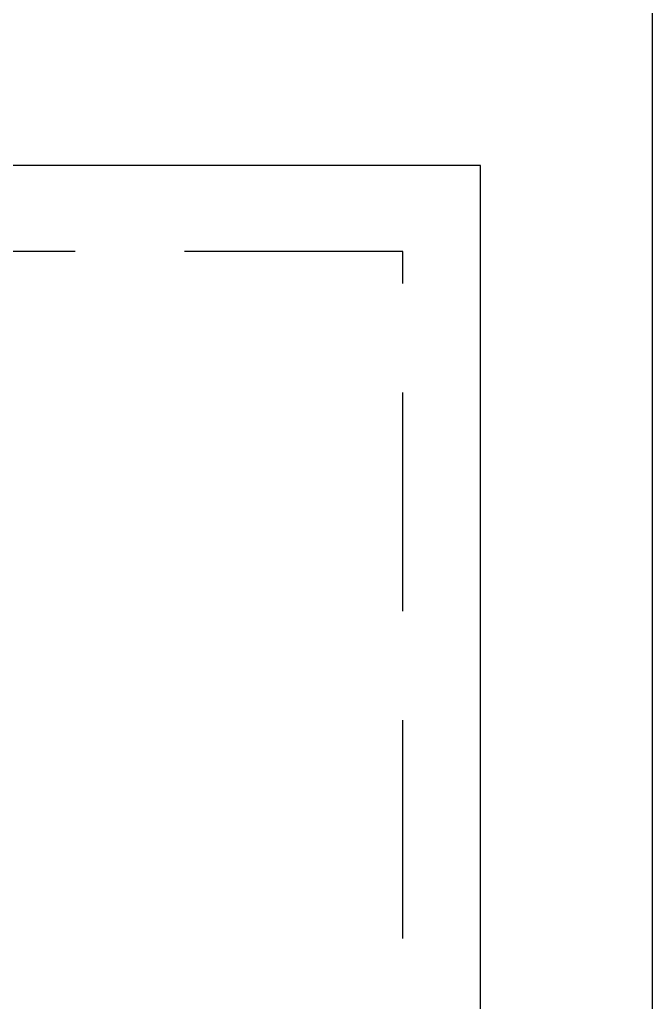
# Model space of a CAD drawing. Header units: millimetres. Extents: x -10496 to -5455, y -188 to 7293.
# Drawn here: x -6191.7 to -6154.9, y 3273.8 to 3330.9 of the extents above; entities that cross this region are included whole.
import ezdxf

# ---------------------------------------------------------------- set-up
doc = ezdxf.new("R2010")
doc.units = ezdxf.units.MM
doc.linetypes.add('DASHED', pattern=[19.05, 12.7, -6.35])
doc.layers.add('GJC ALAN', color=2, linetype='Continuous')
doc.layers.add('Kıtc-002 Çizgi', color=7, linetype='Continuous')
doc.layers.add('GJC_duvar', color=10, linetype='Continuous', lineweight=30)
doc.layers.add('GJC_ölçüler', color=253, linetype='Continuous', lineweight=5)

# ---------------------------------------------------------------- blocks, each defined once
blk = doc.blocks.new('rölöveteyit')
at = {"layer": 'GJC_duvar'}
blk.add_lwpolyline([(32947.041, -28675.676), (32947.041, -28169.676)], dxfattribs=at)
blk = doc.blocks.new('A$C4ecd2cab')
at = {"layer": 'Kıtc-002 Çizgi'}
blk.add_lwpolyline([(0, 64.997), (69, 64.997), (69, 124.997), (0, 124.997)], close=True, dxfattribs=at)
at = {"layer": 'Kıtc-002 Çizgi', "linetype": 'DASHED'}
blk.add_lwpolyline([(5, 72.497), (64, 72.497), (64, 120.497), (5, 120.497)], close=True, dxfattribs=at)

msp = doc.modelspace()

# ---------------------------------------------------------------- linework, layer by layer
msp.add_lwpolyline([(-6184.882, 3054.298), (-6154.882, 3054.298), (-6154.882, 3339.298)])
at = {"layer": 'GJC_duvar'}
msp.add_lwpolyline([(-6154.882, 3054.298), (-6154.882, 3560.298)], dxfattribs=at)

# ---------------------------------------------------------------- next in the draw order: block references
at = {"layer": 'GJC_ölçüler'}
msp.add_blockref('rölöveteyit', (-39101.923, 31729.974), dxfattribs=at)

# ---------------------------------------------------------------- next in the draw order: linework, layer by layer
msp.add_lwpolyline([(-6224.882, 3179.994), (-6154.882, 3179.994), (-6154.882, 3339.994), (-6224.882, 3339.994)], close=True)
at = {"layer": 'GJC ALAN', "color": 40, "lineweight": 30, "true_color": 0xf8d731}
msp.add_lwpolyline([(-6189.382, 4719.298), (-6975.232, 4719.298), (-6974.835, 4329.325), (-6923.295, 4328.312), (-6909.38, 4329.307), (-6910.232, 2969.819), (-6184.882, 2969.819), (-6184.882, 3054.298), (-6154.882, 3054.298), (-6154.882, 3560.298), (-6184.882, 3560.298), (-6184.882, 3653.298), (-6154.882, 3653.298), (-6154.882, 4054.298), (-6184.882, 4054.298), (-6184.882, 4146.298), (-6159.882, 4146.298), (-6154.882, 4650.298), (-6189.382, 4650.298)], close=True, dxfattribs=at)

# ---------------------------------------------------------------- next in the draw order: block references
at = {"rotation": 270}
msp.add_blockref('A$C4ecd2cab', (-6289.88, 3322.466), dxfattribs=at)

doc.saveas('drawing.dxf')
